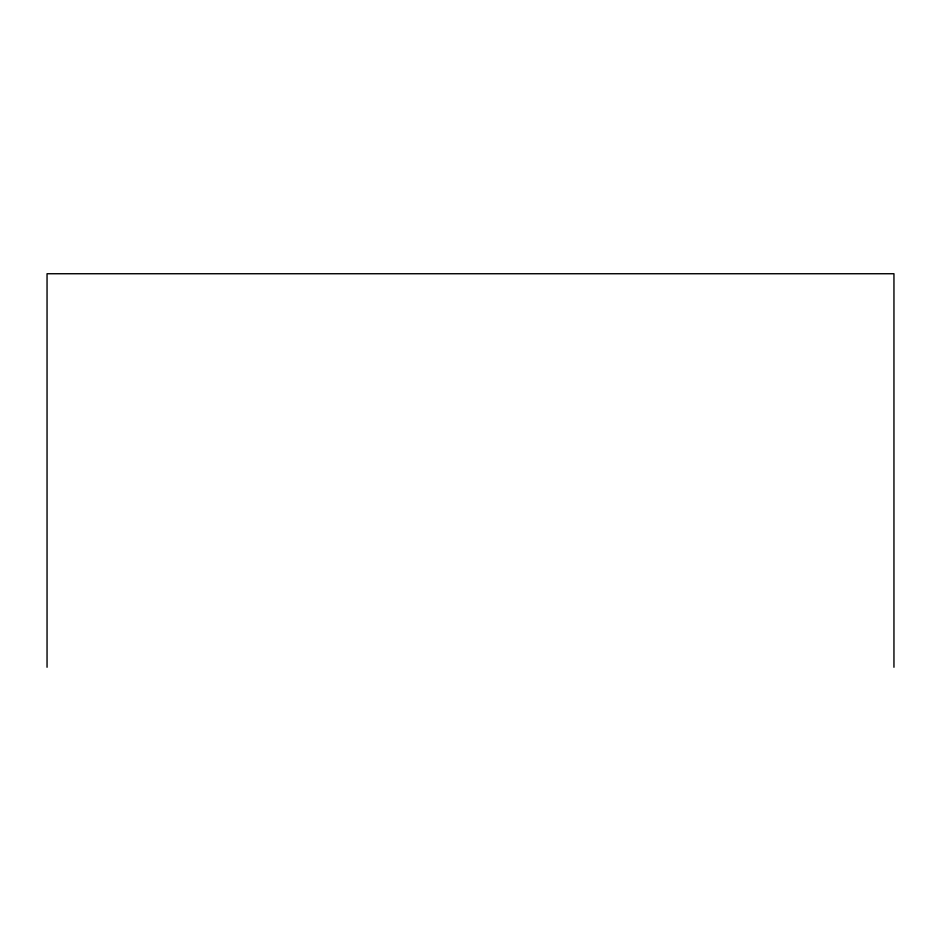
<?xml version="1.0" encoding="UTF-8"?>
<svg xmlns="http://www.w3.org/2000/svg" width="941" height="941" viewBox="0 0 941 941"><rect width="100%" height="100%" fill="white"/><g stroke="black" fill="none" stroke-linecap="round" stroke-linejoin="round"><path stroke-width="1.41" d="M893.95 667.263L893.95 273.737L47.05 273.737L47.05 667.263"/></g></svg>
